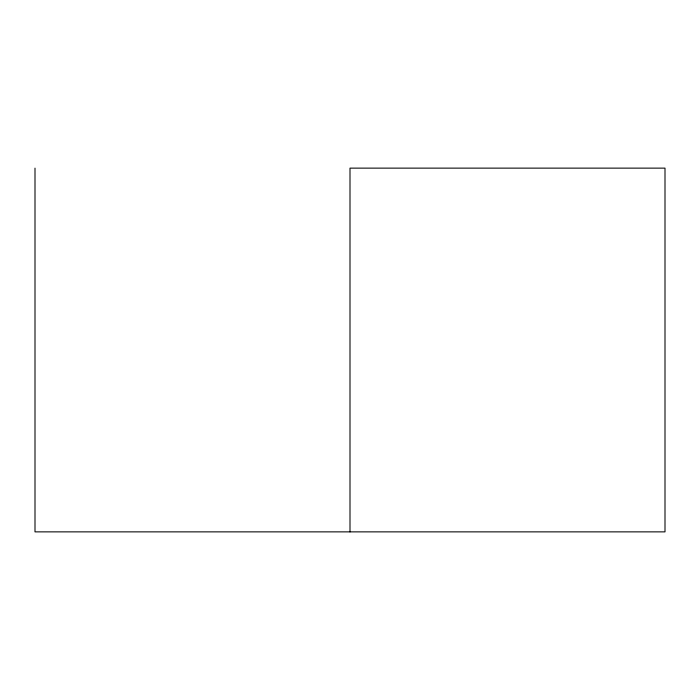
<?xml version="1.0" encoding="UTF-8"?>
<svg xmlns="http://www.w3.org/2000/svg" width="700" height="700" viewBox="0 0 700 700"><rect width="100%" height="100%" fill="white"/><g stroke="black" fill="none" stroke-linecap="round" stroke-linejoin="round"><path stroke-width="1.05" d="M350 531.869L350 168.131L665 168.131L665 531.869L35 531.869L35 168.131"/></g></svg>
